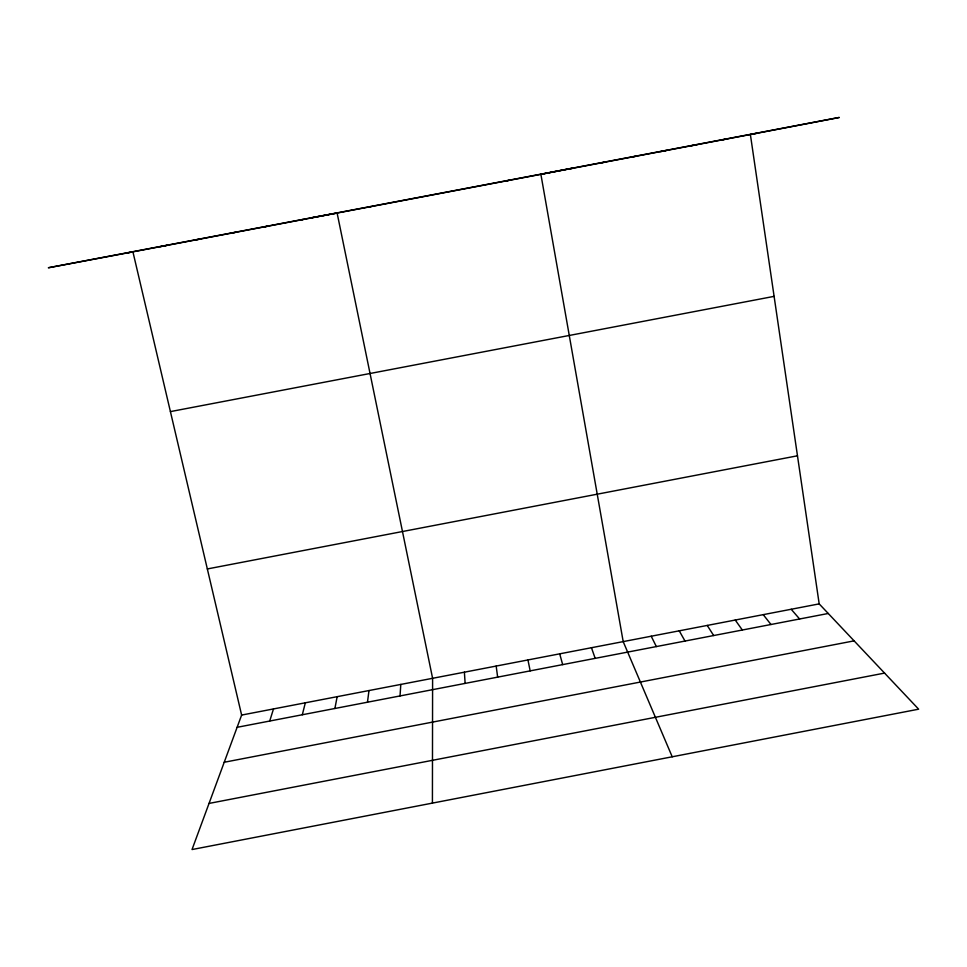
<?xml version="1.0" encoding="UTF-8"?>
<svg xmlns="http://www.w3.org/2000/svg" width="967" height="967" viewBox="0 0 967 967"><rect width="100%" height="100%" fill="white"/><g stroke="black" fill="none" stroke-linecap="round" stroke-linejoin="round"><path stroke-width="1.45" d="M432.418 803.106L432.6 678.302L337.12 213.054L310.069 218.022M400.036 695.938L400.797 684.431M367.472 702.211L368.983 690.547M334.896 708.485L337.157 696.675M302.308 714.758L305.33 702.804M269.72 721.031L273.48 708.944M241.629 715.072L192.022 849.546L918.65 709.186L819.182 603.879L750.38 134.522L839.296 117.454L48.35 267.762L132.926 251.867L241.629 715.072L819.182 603.879M473.008 187.235L474.011 187.03M506.962 180.781L508.811 180.418M571.098 168.427L540.891 174.338L623.195 641.617L672.21 756.786M570.844 168.645L574.301 167.968M600.785 162.952L605.004 162.13M630.726 157.258L635.694 156.303M660.654 151.577L666.372 150.477M690.571 145.884L697.038 144.639M720.488 140.203L727.704 138.813M207.337 568.947L797.473 455.795M237.108 727.317L828.236 613.477M224.223 762.262L854.103 640.855M209.029 803.432L884.563 673.092M125.347 253.281L758.358 132.999M170.41 411.604L774.108 296.361M160.268 246.645L166.989 245.388M195.177 240.009L201.039 238.922M230.086 233.385L235.078 232.455M264.97 226.749L269.104 225.988M299.843 220.125L303.118 219.521M369.539 206.878L371.11 206.6M404.375 200.266L405.088 200.145M791.199 609.27L799.612 618.989M763.229 614.649L770.977 624.501M735.234 620.04L742.33 630.013M707.24 625.431L713.67 635.537M679.233 630.822L685.011 641.061M651.214 636.213L656.339 646.572M591.453 647.721L595.176 658.358M559.7 653.837L562.673 664.619M527.946 659.953L530.17 670.88M496.168 666.07L497.654 677.142M464.39 672.186L465.127 683.403"/></g></svg>
